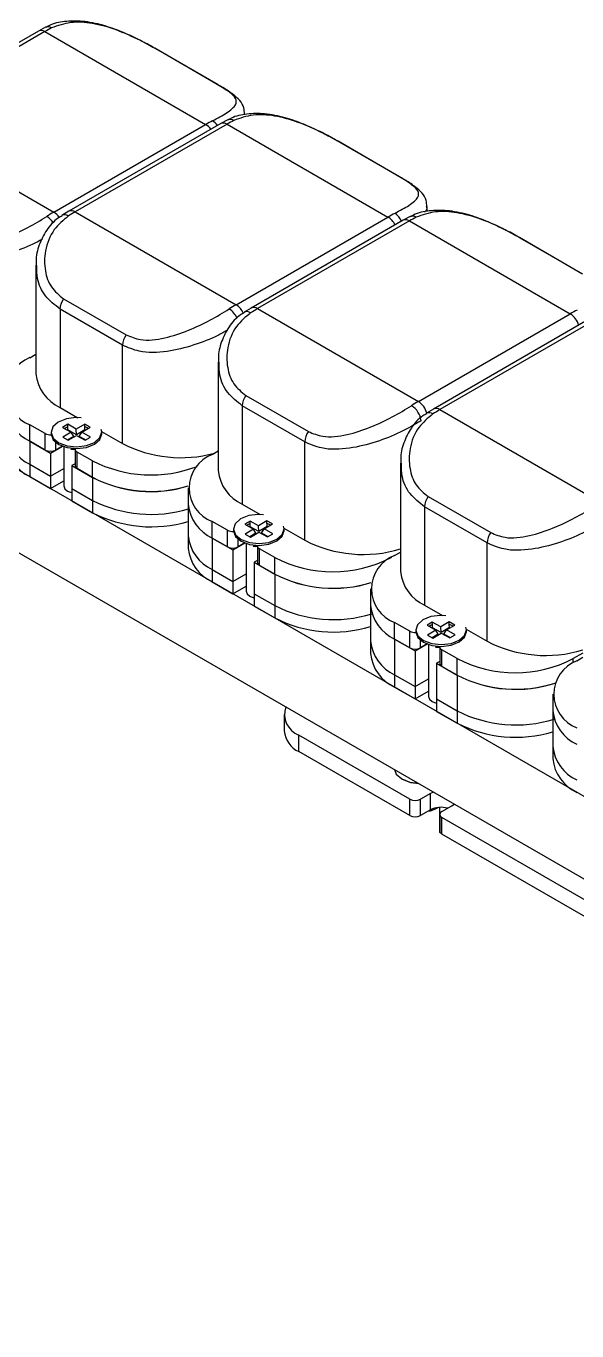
# Model space of a CAD drawing. Header units: millimetres. Extents: x 5 to 292, y 4 to 204.
# Drawn here: x 192.8 to 214.6, y 126.7 to 178.3 of the extents above; entities that cross this region are included whole.
import ezdxf

# ---------------------------------------------------------------- set-up
doc = ezdxf.new("R2010")
doc.units = ezdxf.units.MM

msp = doc.modelspace()

# ---------------------------------------------------------------- linework, layer by layer
at = {"color": 7, "linetype": 'Continuous', "lineweight": 25}
for p, q in [((193.31, 178.152), (187.299, 174.682)), ((193.559, 178.127), (187.549, 174.657)), ((193.584, 178.299), (193.31, 178.152)), ((193.559, 178.127), (199.923, 174.453)), ((200.383, 176.038), (197.908, 177.467)), ((200.421, 176.022), (197.946, 177.451)), ((187.549, 174.657), (193.913, 170.983)), ((200.796, 174.638), (200.522, 174.491)), ((193.913, 170.983), (199.923, 174.453)), ((200.522, 174.491), (194.512, 171.021)), ((200.772, 174.466), (194.762, 170.996)), ((200.772, 174.466), (207.136, 170.792)), ((207.596, 172.377), (205.121, 173.806)), ((207.633, 172.361), (205.159, 173.79)), ((194.512, 171.021), (194.24, 170.854)), ((194.762, 170.996), (201.126, 167.322)), ((208.689, 171.013), (208.689, 171.211)), ((201.126, 167.322), (207.136, 170.792)), ((207.734, 170.662), (201.724, 167.192)), ((207.984, 170.637), (201.974, 167.167)), ((208.009, 170.809), (207.734, 170.662)), ((207.984, 170.637), (214.348, 166.963)), ((214.808, 168.548), (212.333, 169.977)), ((214.846, 168.532), (212.371, 169.961)), ((193.209, 168.884), (193.209, 164.587)), ((178.618, 168.806), (245.864, 129.986)), ((194.302, 167.56), (196.777, 166.132)), ((196.635, 165.723), (194.161, 167.152)), ((194.161, 167.152), (194.161, 163.26)), ((201.724, 167.192), (201.452, 167.025)), ((201.974, 167.167), (208.338, 163.493)), ((208.338, 163.493), (214.348, 166.963)), ((214.947, 166.665), (208.937, 163.195)), ((215.197, 166.64), (209.187, 163.171)), ((196.635, 161.831), (196.635, 165.723)), ((178.618, 165.54), (245.864, 126.72)), ((192.972, 165.227), (193.209, 165.364)), ((200.421, 165.055), (200.421, 160.758)), ((201.514, 163.731), (203.989, 162.303)), ((194.161, 163.26), (194.865, 162.853)), ((203.848, 161.894), (201.373, 163.323)), ((201.373, 163.323), (201.373, 159.431)), ((208.937, 163.195), (208.665, 163.028)), ((209.187, 163.171), (215.551, 159.497)), ((193.573, 162.227), (192.972, 162.574)), ((192.972, 161.921), (192.972, 162.574)), ((193.573, 161.574), (193.573, 162.227)), ((193.811, 162.277), (193.811, 162.207)), ((194.466, 162.59), (194.257, 162.465)), ((194.257, 162.465), (194.599, 162.275)), ((194.599, 162.275), (194.269, 162.077)), ((194.387, 162.452), (194.335, 162.422)), ((194.47, 162.492), (194.387, 162.452)), ((194.467, 162.367), (194.451, 162.357)), ((194.702, 162.112), (194.462, 161.969)), ((194.807, 162.399), (194.466, 162.59)), ((194.466, 162.494), (194.466, 162.59)), ((194.467, 162.367), (194.466, 162.48)), ((194.809, 162.176), (194.467, 162.367)), ((194.485, 161.957), (194.815, 162.154)), ((194.702, 162.112), (194.599, 162.275)), ((195.137, 162.596), (194.807, 162.399)), ((194.809, 162.176), (194.807, 162.399)), ((195.139, 162.374), (194.809, 162.176)), ((194.815, 162.154), (195.156, 161.964)), ((194.92, 162.114), (195.023, 162.279)), ((195.173, 161.974), (194.92, 162.114)), ((195.023, 162.279), (195.353, 162.476)), ((195.365, 162.088), (195.023, 162.279)), ((195.353, 162.476), (195.137, 162.596)), ((195.138, 162.501), (195.137, 162.596)), ((195.139, 162.374), (195.138, 162.486)), ((195.161, 162.361), (195.139, 162.374)), ((195.809, 162.308), (196.635, 161.831)), ((195.811, 162.207), (195.811, 162.277)), ((192.972, 161.921), (193.786, 161.451)), ((192.972, 161.921), (192.972, 161.01)), ((193.573, 161.574), (192.972, 161.921)), ((193.786, 161.451), (194.26, 161.725)), ((194.26, 161.725), (193.998, 161.574)), ((194.269, 162.077), (194.485, 161.957)), ((194.311, 161.707), (194.311, 160.153)), ((194.59, 161.602), (194.696, 161.588)), ((194.758, 161.588), (194.59, 161.602)), ((194.758, 161.615), (194.758, 160.961)), ((195.156, 161.964), (195.365, 162.088)), ((203.848, 158.002), (203.848, 161.894)), ((193.786, 161.451), (193.786, 160.54)), ((194.758, 161.581), (194.696, 161.588)), ((195.447, 161.145), (194.846, 161.492)), ((194.846, 160.839), (194.846, 161.492)), ((195.447, 160.492), (195.447, 161.145)), ((200.185, 161.398), (200.421, 161.535)), ((192.972, 161.01), (193.786, 160.54)), ((192.972, 161.01), (192.972, 160.52)), ((193.786, 160.54), (194.311, 160.844)), ((194.758, 161.033), (194.634, 160.961)), ((194.634, 160.961), (195.447, 160.492)), ((194.634, 160.961), (194.634, 160.051)), ((195.447, 160.492), (194.846, 160.839)), ((207.634, 161.059), (207.634, 156.761)), ((192.972, 160.52), (193.786, 160.05)), ((193.786, 160.54), (193.786, 160.05)), ((193.786, 160.05), (194.311, 160.354)), ((194.634, 160.051), (195.447, 159.581)), ((194.634, 160.051), (194.634, 159.561)), ((195.447, 160.492), (195.447, 159.581)), ((199.233, 160.072), (199.233, 159.418)), ((194.634, 159.561), (195.447, 159.091)), ((195.447, 159.581), (195.447, 159.091)), ((208.727, 159.735), (211.202, 158.306)), ((199.233, 159.418), (199.233, 158.173)), ((201.373, 159.431), (202.078, 159.024)), ((211.06, 157.898), (208.586, 159.326)), ((208.586, 159.326), (208.586, 155.434)), ((200.786, 158.398), (200.185, 158.745)), ((200.185, 158.092), (200.185, 158.745)), ((201.678, 158.761), (201.47, 158.636)), ((201.47, 158.636), (201.811, 158.446)), ((201.599, 158.623), (201.547, 158.593)), ((201.683, 158.663), (201.599, 158.623)), ((201.68, 158.538), (201.663, 158.528)), ((202.02, 158.57), (201.678, 158.761)), ((201.679, 158.665), (201.678, 158.761)), ((201.68, 158.538), (201.679, 158.651)), ((202.021, 158.347), (201.68, 158.538)), ((202.35, 158.767), (202.02, 158.57)), ((202.021, 158.347), (202.02, 158.57)), ((202.351, 158.545), (202.021, 158.347)), ((202.235, 158.45), (202.565, 158.647)), ((202.565, 158.647), (202.35, 158.767)), ((202.35, 158.672), (202.35, 158.767)), ((202.351, 158.545), (202.351, 158.657)), ((202.373, 158.532), (202.351, 158.545)), ((199.233, 158.173), (199.233, 157.683)), ((200.185, 158.092), (200.998, 157.622)), ((200.185, 158.092), (200.185, 156.846)), ((200.786, 157.745), (200.185, 158.092)), ((200.786, 157.745), (200.786, 158.398)), ((201.023, 158.448), (201.023, 158.378)), ((201.811, 158.446), (201.481, 158.248)), ((201.481, 158.248), (201.697, 158.128)), ((201.914, 158.283), (201.675, 158.14)), ((201.697, 158.128), (202.027, 158.325)), ((201.914, 158.283), (201.811, 158.446)), ((202.027, 158.325), (202.369, 158.135)), ((202.132, 158.285), (202.235, 158.45)), ((202.385, 158.145), (202.132, 158.285)), ((202.577, 158.259), (202.235, 158.45)), ((202.369, 158.135), (202.577, 158.259)), ((203.022, 158.479), (203.848, 158.002)), ((203.023, 158.378), (203.023, 158.448)), ((200.998, 157.622), (201.472, 157.896)), ((200.998, 157.622), (200.998, 156.377)), ((201.472, 157.896), (201.21, 157.745)), ((201.523, 157.878), (201.523, 155.989)), ((201.802, 157.773), (201.908, 157.759)), ((201.971, 157.759), (201.802, 157.773)), ((201.971, 157.752), (201.908, 157.759)), ((201.971, 157.786), (201.971, 157.133)), ((202.66, 157.316), (202.059, 157.663)), ((202.059, 157.01), (202.059, 157.663)), ((207.397, 157.402), (207.634, 157.538)), ((211.06, 154.006), (211.06, 157.898)), ((201.971, 157.204), (201.847, 157.133)), ((201.847, 157.133), (202.66, 156.663)), ((201.847, 157.133), (201.847, 155.887)), ((202.66, 156.663), (202.059, 157.01)), ((202.66, 156.663), (202.66, 157.316)), ((207.279, 157.33), (207.256, 157.316)), ((200.185, 156.846), (200.998, 156.377)), ((200.185, 156.846), (200.185, 156.356)), ((200.998, 156.377), (201.523, 156.68)), ((202.66, 156.663), (202.66, 155.417)), ((200.185, 156.356), (200.998, 155.887)), ((200.998, 156.377), (200.998, 155.887)), ((200.998, 155.887), (201.523, 156.19)), ((206.445, 156.075), (206.445, 155.422)), ((201.847, 155.887), (202.66, 155.417)), ((201.847, 155.887), (201.847, 155.397)), ((201.847, 155.397), (202.66, 154.928)), ((202.66, 155.417), (202.66, 154.928)), ((206.445, 155.422), (206.445, 154.009)), ((208.586, 155.434), (209.29, 155.027)), ((207.998, 154.401), (207.397, 154.748)), ((207.397, 154.095), (207.397, 154.748)), ((207.998, 153.748), (207.998, 154.401)), ((208.236, 154.451), (208.236, 154.381)), ((208.89, 154.764), (208.682, 154.639)), ((208.682, 154.639), (209.024, 154.449)), ((209.024, 154.449), (208.694, 154.252)), ((208.812, 154.626), (208.76, 154.596)), ((208.895, 154.666), (208.812, 154.626)), ((208.892, 154.541), (208.876, 154.531)), ((209.232, 154.573), (208.89, 154.764)), ((208.891, 154.668), (208.89, 154.764)), ((208.892, 154.541), (208.891, 154.654)), ((209.234, 154.351), (208.892, 154.541)), ((209.127, 154.287), (209.024, 154.449)), ((209.562, 154.771), (209.232, 154.573)), ((209.234, 154.351), (209.232, 154.573)), ((209.564, 154.548), (209.234, 154.351)), ((209.345, 154.289), (209.448, 154.453)), ((209.448, 154.453), (209.778, 154.65)), ((209.79, 154.263), (209.448, 154.453)), ((209.778, 154.65), (209.562, 154.771)), ((209.563, 154.675), (209.562, 154.771)), ((209.564, 154.548), (209.563, 154.661)), ((209.586, 154.536), (209.564, 154.548)), ((210.234, 154.482), (211.06, 154.006)), ((210.236, 154.381), (210.236, 154.451)), ((206.445, 154.009), (206.445, 153.519)), ((207.397, 154.095), (208.211, 153.626)), ((207.397, 154.095), (207.397, 152.682)), ((207.998, 153.748), (207.397, 154.095)), ((208.211, 153.626), (208.685, 153.899)), ((208.685, 153.899), (208.423, 153.748)), ((208.694, 154.252), (208.909, 154.131)), ((208.736, 153.881), (208.736, 151.825)), ((209.127, 154.287), (208.887, 154.144)), ((208.909, 154.131), (209.239, 154.329)), ((209.239, 154.329), (209.581, 154.138)), ((209.598, 154.148), (209.345, 154.289)), ((209.581, 154.138), (209.79, 154.263)), ((208.211, 153.626), (208.211, 152.213)), ((209.015, 153.776), (209.121, 153.762)), ((209.183, 153.762), (209.015, 153.776)), ((209.183, 153.756), (209.121, 153.762)), ((209.183, 153.789), (209.183, 153.136)), ((209.872, 153.32), (209.271, 153.667)), ((209.271, 153.013), (209.271, 153.667)), ((214.846, 153.538), (214.468, 153.32)), ((214.61, 153.238), (214.846, 153.374)), ((209.183, 153.208), (209.059, 153.136)), ((209.059, 153.136), (209.872, 152.666)), ((209.059, 153.136), (209.059, 151.723)), ((209.872, 152.666), (209.271, 153.013)), ((209.872, 152.666), (209.872, 153.32)), ((207.397, 152.682), (208.211, 152.213)), ((207.397, 152.682), (207.397, 152.193)), ((208.211, 152.213), (208.736, 152.516)), ((209.872, 152.666), (209.872, 151.254)), ((207.397, 152.193), (208.211, 151.723)), ((208.211, 152.213), (208.211, 151.723)), ((208.211, 151.723), (208.736, 152.026)), ((213.658, 151.911), (213.658, 151.258)), ((209.059, 151.723), (209.872, 151.254)), ((209.059, 151.723), (209.059, 151.233)), ((203.029, 151.11), (203.029, 150.457)), ((209.059, 151.233), (209.872, 150.764)), ((209.872, 151.254), (209.872, 150.764)), ((213.658, 151.258), (213.658, 149.845)), ((207.998, 147.763), (203.614, 150.294)), ((203.614, 149.641), (203.614, 150.294)), ((213.658, 149.845), (213.658, 149.356)), ((207.998, 147.11), (203.614, 149.641)), ((207.751, 148.518), (207.717, 148.539)), ((207.998, 147.11), (207.998, 147.763)), ((208.812, 147.987), (208.423, 147.763)), ((208.423, 147.11), (208.423, 147.763)), ((208.931, 148.041), (208.812, 147.987)), ((208.812, 147.334), (208.812, 147.987)), ((208.812, 147.334), (208.423, 147.11)), ((209.169, 147.433), (209.169, 146.453)), ((209.183, 147.151), (209.183, 146.497)), ((209.271, 147.273), (209.66, 147.498)), ((209.66, 147.498), (209.753, 147.567)), ((215.211, 143.599), (209.271, 147.028)), ((209.271, 146.375), (209.271, 147.028)), ((209.169, 146.453), (209.206, 146.432)), ((215.211, 142.946), (209.271, 146.375))]:
    msp.add_line(p, q, dxfattribs=at)
at = {"color": 8, "linetype": 'Continuous', "lineweight": 25}
for p, q in [((193.998, 161.574), (193.998, 161.871)), ((201.21, 157.745), (201.21, 158.042)), ((207.256, 157.315), (207.256, 157.316)), ((208.423, 153.748), (208.423, 154.045)), ((214.468, 153.151), (214.468, 153.32))]:
    msp.add_line(p, q, dxfattribs=at)
at = {"color": 7, "linetype": 'Continuous', "lineweight": 25, "flags": 128}
for points in [[(197.946, 177.451), (197.939, 177.454), (197.908, 177.467)], [(200.383, 176.038), (200.414, 176.026), (200.421, 176.022)], [(205.159, 173.79), (205.152, 173.793), (205.121, 173.806)], [(207.596, 172.377), (207.627, 172.365), (207.633, 172.361)], [(212.371, 169.961), (212.364, 169.964), (212.333, 169.977)], [(195.004, 162.843), (194.793, 162.854), (194.412, 162.806), (194.092, 162.678), (193.88, 162.488), (193.811, 162.267), (193.894, 162.047), (194.116, 161.861)], [(193.811, 162.207), (193.811, 162.197), (193.894, 161.976), (194.116, 161.791), (194.444, 161.67), (194.828, 161.629), (195.209, 161.677), (195.53, 161.806), (195.741, 161.995), (195.811, 162.207)], [(194.116, 161.861), (194.444, 161.74), (194.828, 161.699), (195.209, 161.747), (195.53, 161.876), (195.741, 162.065), (195.811, 162.287), (195.792, 162.388)], [(195.272, 162.428), (195.235, 162.452), (195.134, 162.498)], [(194.311, 160.153), (194.349, 160.042), (194.457, 159.948)], [(194.457, 159.948), (194.619, 159.886), (194.634, 159.883)], [(202.216, 159.014), (202.006, 159.025), (201.625, 158.977), (201.304, 158.849), (201.093, 158.659), (201.023, 158.438), (201.106, 158.218), (201.329, 158.032)], [(201.329, 158.032), (201.657, 157.911), (202.041, 157.87), (202.422, 157.918), (202.743, 158.047), (202.954, 158.236), (203.023, 158.458), (203.005, 158.559)], [(202.485, 158.599), (202.448, 158.623), (202.346, 158.669)], [(201.023, 158.378), (201.023, 158.368), (201.106, 158.148), (201.329, 157.962), (201.657, 157.841), (202.041, 157.8), (202.422, 157.848), (202.743, 157.977), (202.954, 158.166), (203.023, 158.378)], [(201.523, 155.989), (201.561, 155.878), (201.67, 155.785)], [(201.67, 155.785), (201.832, 155.722), (201.847, 155.719)], [(209.429, 155.017), (209.218, 155.028), (208.837, 154.98), (208.517, 154.852), (208.305, 154.663), (208.236, 154.441), (208.319, 154.221), (208.541, 154.036)], [(208.236, 154.381), (208.236, 154.371), (208.319, 154.151), (208.541, 153.966), (208.869, 153.844), (209.253, 153.804), (209.634, 153.852), (209.955, 153.98), (210.166, 154.169), (210.236, 154.381)], [(208.541, 154.036), (208.869, 153.914), (209.253, 153.874), (209.634, 153.922), (209.955, 154.05), (210.166, 154.239), (210.236, 154.461), (210.217, 154.562)], [(209.697, 154.602), (209.66, 154.626), (209.559, 154.673)], [(208.736, 151.825), (208.774, 151.715), (208.882, 151.621)], [(208.882, 151.621), (209.044, 151.558), (209.059, 151.555)], [(207.389, 148.931), (207.463, 148.746), (207.68, 148.559)], [(207.68, 148.559), (208.005, 148.434), (208.325, 148.391)], [(208.368, 148.366), (208.043, 148.405), (207.751, 148.518)]]:
    msp.add_lwpolyline(points, dxfattribs=at)
at = {"color": 8, "linetype": 'Continuous', "lineweight": 25}
for centre, radius, start, end in [((193.413, 177.923), 0.251, 54.3827, 114.3072), ((199.857, 174.054), 0.641, 34.0826, 58.2141), ((200.626, 174.262), 0.251, 54.3816, 114.3069), ((199.559, 173.863), 0.694, 35.1504, 58.3089), ((193.543, 170.386), 0.703, 33.254, 58.2221), ((194.615, 170.792), 0.252, 54.3825, 114.2926), ((207.031, 170.351), 0.698, 23.2215, 57.3558), ((193.212, 170.133), 0.807, 31.0538, 57.8096), ((194.345, 170.64), 0.238, 52.5046, 116.1885), ((206.731, 170.156), 0.754, 25.1388, 57.5155), ((207.838, 170.433), 0.251, 54.3826, 114.3074), ((200.717, 166.682), 0.76, 23.02, 57.4585), ((200.408, 166.453), 0.832, 22.9328, 57.5811), ((201.558, 166.811), 0.238, 52.4977, 116.1969), ((201.828, 166.963), 0.252, 54.3844, 114.2907), ((213.918, 166.303), 0.788, 15.258, 56.9203), ((207.908, 162.833), 0.788, 14.4904, 56.9299), ((209.04, 162.966), 0.252, 54.3846, 114.2904), ((208.77, 162.814), 0.238, 52.5022, 116.1922)]:
    msp.add_arc(centre, radius, start, end, dxfattribs=at)
at = {"color": 7, "linetype": 'Continuous', "lineweight": 25}
for centre, radius, start, end in [((196.097, 173.736), 5.072, 116.5442, 120.0271), ((193.683, 178.058), 0.261, 55.4316, 111.4036), ((202.461, 170.062), 5.072, 116.5442, 120.0271), ((203.308, 170.078), 5.068, 116.5435, 120.0288), ((200.895, 174.397), 0.261, 55.4301, 111.4065), ((196.722, 166.122), 5.614, 120.0246, 123.2792), ((197.569, 166.139), 5.61, 120.023, 123.2799), ((209.672, 166.404), 5.068, 116.5435, 120.0288), ((210.523, 166.245), 5.073, 116.5451, 120.0272), ((208.108, 170.568), 0.261, 55.4301, 111.4065), ((194.91, 167.121), 0.75, 144.1501, 177.6383), ((203.933, 162.465), 5.61, 120.023, 123.2799), ((204.784, 162.305), 5.615, 120.0244, 123.2784), ((216.887, 162.571), 5.073, 116.5451, 120.0272), ((197.385, 165.692), 0.75, 144.1501, 177.6383), ((193.476, 163.901), 1.419, 110.7835, 249.2167), ((194.835, 164.749), 1.635, 185.6946, 245.6257), ((202.122, 163.292), 0.75, 144.1495, 177.6386), ((193.647, 163.41), 1.635, 185.6946, 245.6257), ((211.148, 158.632), 5.615, 120.0244, 123.2784), ((207.632, 162.633), 0.818, 6.6829, 57.8774), ((211.996, 158.309), 5.615, 120.0244, 123.2784), ((193.647, 162.499), 1.635, 185.6946, 245.6257), ((193.78, 162.62), 0.444, 242.2302, 274.0938), ((204.597, 161.864), 0.75, 144.1495, 177.6386), ((193.647, 162.009), 1.635, 185.6946, 245.6257), ((194.898, 161.621), 0.139, 176.353, 247.9823), ((198.945, 166.306), 5.036, 242.6992, 285.259), ((193.786, 161.983), 0.461, 242.6094, 297.3904), ((197.763, 165.675), 5.087, 242.9241, 291.0615), ((200.688, 160.072), 1.419, 110.7835, 249.2167), ((194.908, 160.976), 0.151, 185.6958, 245.6261), ((202.048, 160.92), 1.635, 185.6946, 245.6256), ((197.767, 165.056), 5.119, 243.0535, 286.6734), ((197.759, 164.969), 5.039, 242.6874, 287.0395), ((197.767, 164.144), 5.119, 243.0505, 286.8063), ((209.335, 159.296), 0.75, 144.1495, 177.6386), ((197.767, 163.655), 5.119, 243.0541, 286.6386), ((200.859, 159.581), 1.635, 185.6946, 245.6256), ((200.859, 158.335), 1.635, 185.6946, 245.6256), ((200.993, 158.791), 0.444, 242.2293, 274.0947), ((206.16, 162.479), 5.039, 242.6877, 287.005), ((211.81, 157.867), 0.75, 144.1495, 177.6386), ((200.859, 157.845), 1.635, 185.6946, 245.6256), ((200.998, 158.154), 0.461, 242.6091, 297.3907), ((202.111, 157.792), 0.139, 176.3507, 247.9845), ((202.121, 157.147), 0.151, 185.6959, 245.6265), ((204.958, 161.752), 4.995, 242.6096, 297.3904), ((207.901, 156.075), 1.419, 110.7835, 249.2167), ((204.979, 161.225), 5.118, 243.0462, 287.0002), ((204.972, 161.14), 5.039, 242.6843, 287.3622), ((209.26, 156.923), 1.635, 185.6946, 245.6256), ((204.979, 159.978), 5.117, 243.0406, 287.2448), ((208.072, 155.584), 1.635, 185.6946, 245.6256), ((204.98, 159.491), 5.119, 243.0541, 286.6386), ((208.205, 154.795), 0.444, 242.2305, 274.0938), ((208.072, 154.171), 1.635, 185.6946, 245.6256), ((213.372, 158.483), 5.039, 242.6878, 287.0049), ((208.072, 153.681), 1.635, 185.6946, 245.6256), ((208.211, 154.158), 0.461, 242.6096, 297.3904), ((209.323, 153.796), 0.139, 176.3525, 247.9833), ((209.333, 153.151), 0.151, 185.6953, 245.6271), ((212.17, 157.755), 4.995, 242.6097, 297.3903), ((215.113, 151.911), 1.419, 110.7834, 249.2167), ((212.192, 157.224), 5.114, 243.029, 287.7344), ((212.185, 157.142), 5.038, 242.669, 288.633), ((203.922, 151.115), 0.877, 160.3679, 249.4211), ((212.192, 155.814), 5.117, 243.0408, 287.2446), ((212.192, 155.327), 5.119, 243.0543, 286.6384), ((215.284, 151.42), 1.635, 185.6946, 245.6256), ((204.029, 150.557), 1.006, 185.6943, 245.6258), ((215.284, 150.008), 1.635, 185.6946, 245.6256), ((215.284, 149.518), 1.635, 185.6946, 245.6256), ((208.211, 148.172), 0.461, 242.6096, 297.3904), ((208.493, 148.482), 1.224, 280.4589, 300.5937), ((209.24, 146.491), 0.946, 74.3969, 116.9238), ((209.318, 147.151), 0.131, 110.7834, 249.2178), ((208.211, 147.519), 0.461, 242.6096, 297.3904), ((209.333, 146.512), 0.151, 185.6953, 245.6271)]:
    msp.add_arc(centre, radius, start, end, dxfattribs=at)
for points, knots in [([(197.936, 177.453), (197.895, 177.478), (197.699, 177.596), (197.236, 177.837), (196.576, 178.142), (195.833, 178.404), (195.069, 178.558), (194.35, 178.544), (193.853, 178.449), (193.636, 178.312), (193.594, 178.286)], [0, 0, 0, 0, 0.037024, 0.179907, 0.325518, 0.485289, 0.6604, 0.815745, 0.964385, 1, 1, 1, 1]), ([(197.908, 177.467), (197.725, 177.569), (197.271, 177.821), (196.394, 178.217), (195.454, 178.477), (194.561, 178.536), (194.076, 178.361), (193.831, 178.273)], [0, 0, 0, 0, 0.152496, 0.378859, 0.592677, 0.794571, 1, 1, 1, 1]), ([(200.195, 174.599), (200.396, 174.706), (200.836, 174.942), (201.142, 175.225), (201.15, 175.472), (200.914, 175.716), (200.559, 175.931), (200.383, 176.038)], [0, 0, 0, 0, 0.199508, 0.437451, 0.643632, 0.823204, 1, 1, 1, 1]), ([(201.455, 174.874), (201.455, 174.954), (201.455, 175.157), (201.269, 175.421), (201.007, 175.656), (200.723, 175.849), (200.475, 175.988), (200.408, 176.026)], [0, 0, 0, 0, 0.142902, 0.362854, 0.603271, 0.892917, 1, 1, 1, 1]), ([(205.148, 173.792), (205.108, 173.817), (204.911, 173.935), (204.449, 174.176), (203.788, 174.481), (203.045, 174.743), (202.281, 174.897), (201.562, 174.883), (201.066, 174.788), (200.849, 174.651), (200.807, 174.625)], [0, 0, 0, 0, 0.037024, 0.179906, 0.325518, 0.485289, 0.6604, 0.815745, 0.964385, 1, 1, 1, 1]), ([(205.121, 173.806), (204.938, 173.908), (204.483, 174.16), (203.606, 174.556), (202.667, 174.816), (201.773, 174.875), (201.288, 174.7), (201.043, 174.612)], [0, 0, 0, 0, 0.152496, 0.378859, 0.592677, 0.794571, 1, 1, 1, 1]), ([(207.407, 170.938), (207.608, 171.045), (208.048, 171.281), (208.355, 171.564), (208.362, 171.811), (208.126, 172.055), (207.772, 172.27), (207.596, 172.377)], [0, 0, 0, 0, 0.199508, 0.437451, 0.643632, 0.823204, 1, 1, 1, 1]), ([(208.667, 171.213), (208.667, 171.293), (208.668, 171.496), (208.481, 171.759), (208.219, 171.995), (207.935, 172.188), (207.687, 172.327), (207.621, 172.365)], [0, 0, 0, 0, 0.142902, 0.362854, 0.60327, 0.892917, 1, 1, 1, 1]), ([(212.361, 169.963), (212.32, 169.988), (212.124, 170.106), (211.661, 170.347), (211.001, 170.652), (210.258, 170.914), (209.494, 171.068), (208.775, 171.054), (208.278, 170.959), (208.061, 170.822), (208.019, 170.796)], [0, 0, 0, 0, 0.037023, 0.179906, 0.325518, 0.485289, 0.6604, 0.815745, 0.964385, 1, 1, 1, 1]), ([(212.333, 169.977), (212.15, 170.079), (211.696, 170.331), (210.819, 170.727), (209.879, 170.987), (208.986, 171.046), (208.501, 170.871), (208.256, 170.783)], [0, 0, 0, 0, 0.152496, 0.378859, 0.592677, 0.794571, 1, 1, 1, 1]), ([(189.564, 169.793), (189.747, 169.717), (190.202, 169.529), (191.079, 169.635), (192.018, 169.95), (192.912, 170.369), (193.397, 170.666), (193.642, 170.816)], [0, 0, 0, 0, 0.152496, 0.378859, 0.592677, 0.794571, 1, 1, 1, 1]), ([(194.252, 170.837), (194.198, 170.809), (193.943, 170.676), (193.613, 170.281), (193.319, 169.697), (193.192, 169.201), (193.221, 168.921), (193.227, 168.862)], [0, 0, 0, 0, 0.074812, 0.356814, 0.637117, 0.923197, 1, 1, 1, 1]), ([(194.49, 170.829), (194.289, 170.662), (193.849, 170.297), (193.543, 169.499), (193.535, 168.692), (193.771, 167.986), (194.126, 167.702), (194.302, 167.56)], [0, 0, 0, 0, 0.199508, 0.437451, 0.643632, 0.823204, 1, 1, 1, 1]), ([(196.777, 166.132), (196.96, 166.056), (197.414, 165.868), (198.291, 165.974), (199.231, 166.289), (200.124, 166.708), (200.609, 167.005), (200.854, 167.155)], [0, 0, 0, 0, 0.152496, 0.378859, 0.592676, 0.794571, 1, 1, 1, 1]), ([(201.464, 167.008), (201.411, 166.98), (201.156, 166.847), (200.826, 166.452), (200.531, 165.868), (200.405, 165.372), (200.434, 165.092), (200.44, 165.033)], [0, 0, 0, 0, 0.074813, 0.356814, 0.637116, 0.923197, 1, 1, 1, 1]), ([(201.703, 167), (201.502, 166.833), (201.062, 166.468), (200.755, 165.67), (200.748, 164.863), (200.984, 164.157), (201.338, 163.873), (201.514, 163.731)], [0, 0, 0, 0, 0.199508, 0.437451, 0.643632, 0.823204, 1, 1, 1, 1]), ([(203.989, 162.303), (204.172, 162.227), (204.627, 162.039), (205.504, 162.145), (206.443, 162.46), (207.337, 162.879), (207.822, 163.176), (208.067, 163.326)], [0, 0, 0, 0, 0.152496, 0.378859, 0.592677, 0.794571, 1, 1, 1, 1]), ([(208.444, 162.728), (208.178, 162.573), (207.649, 162.264), (206.649, 161.867), (205.58, 161.602), (204.582, 161.571), (204.061, 161.8), (203.848, 161.894)], [0, 0, 0, 0, 0.198494, 0.394823, 0.606621, 0.838824, 1, 1, 1, 1]), ([(208.677, 163.011), (208.623, 162.983), (208.368, 162.851), (208.038, 162.455), (207.744, 161.871), (207.617, 161.375), (207.646, 161.096), (207.652, 161.036)], [0, 0, 0, 0, 0.074812, 0.356814, 0.637116, 0.923196, 1, 1, 1, 1]), ([(208.915, 163.003), (208.714, 162.837), (208.274, 162.471), (207.968, 161.673), (207.96, 160.867), (208.196, 160.161), (208.551, 159.876), (208.727, 159.735)], [0, 0, 0, 0, 0.1995082, 0.4374511, 0.6436318, 0.823204, 1, 1, 1, 1]), ([(211.202, 158.306), (211.385, 158.23), (211.839, 158.042), (212.716, 158.149), (213.655, 158.463), (214.549, 158.882), (215.034, 159.179), (215.279, 159.329)], [0, 0, 0, 0, 0.152495, 0.378859, 0.592676, 0.794571, 1, 1, 1, 1]), ([(215.657, 158.732), (215.391, 158.576), (214.861, 158.267), (213.862, 157.871), (212.792, 157.606), (211.795, 157.574), (211.274, 157.804), (211.06, 157.898)], [0, 0, 0, 0, 0.198494, 0.394823, 0.606621, 0.838824, 1, 1, 1, 1])]:
    msp.add_open_spline(points, degree=3, knots=knots, dxfattribs=at)
at = {"color": 8, "linetype": 'Continuous', "lineweight": 25}
for points, knots in [([(208.651, 171.212), (208.669, 171.17), (208.699, 171.097), (208.619, 171.019), (208.586, 170.986)], [0, 0, 0, 0, 0.584269, 1, 1, 1, 1]), ([(193.453, 169.909), (193.367, 169.86), (193.013, 169.66), (192.219, 169.36), (191.156, 169.092), (190.157, 169.061), (189.636, 169.29), (189.423, 169.384)], [0, 0, 0, 0, 0.072743, 0.299875, 0.544902, 0.813536, 1, 1, 1, 1]), ([(194.161, 167.152), (193.953, 167.312), (193.542, 167.629), (193.241, 168.274), (193.245, 168.695), (193.247, 168.865)], [0, 0, 0, 0, 0.376901, 0.74871, 1, 1, 1, 1]), ([(200.783, 166.312), (200.66, 166.241), (200.269, 166.018), (199.433, 165.698), (198.368, 165.431), (197.37, 165.4), (196.849, 165.629), (196.635, 165.723)], [0, 0, 0, 0, 0.102099, 0.32204, 0.55931, 0.81944, 1, 1, 1, 1]), ([(201.373, 163.323), (201.166, 163.483), (200.755, 163.8), (200.453, 164.445), (200.458, 164.866), (200.46, 165.036)], [0, 0, 0, 0, 0.376901, 0.74871, 1, 1, 1, 1]), ([(208.586, 159.326), (208.378, 159.486), (207.967, 159.803), (207.666, 160.448), (207.67, 160.869), (207.672, 161.039)], [0, 0, 0, 0, 0.376901, 0.748711, 1, 1, 1, 1])]:
    msp.add_open_spline(points, degree=3, knots=knots, dxfattribs=at)

doc.saveas('drawing.dxf')
